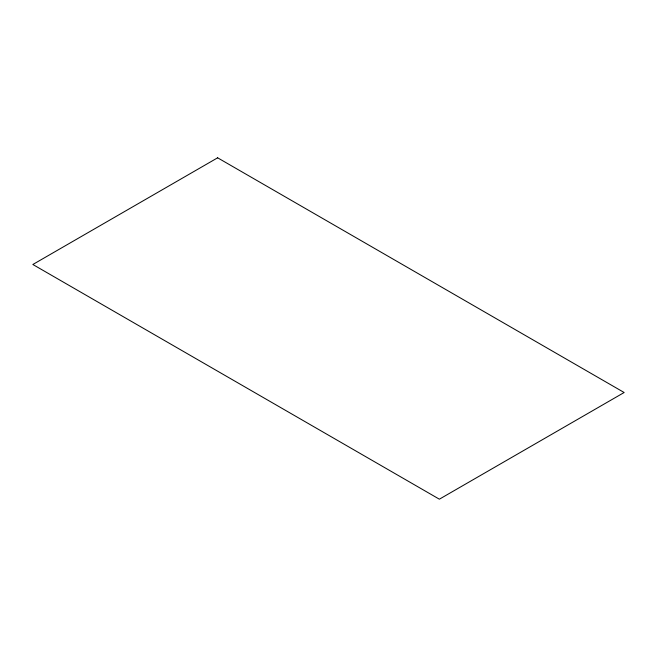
<?xml version="1.0" encoding="UTF-8"?>
<svg xmlns="http://www.w3.org/2000/svg" width="657" height="657" viewBox="0 0 657 657"><rect width="100%" height="100%" fill="white"/><g stroke="black" fill="none" stroke-linecap="round" stroke-linejoin="round"><path stroke-width="0.99" d="M217.631 157.811L32.85 264.492L439.369 499.189L624.15 392.508L217.631 157.811"/></g></svg>
